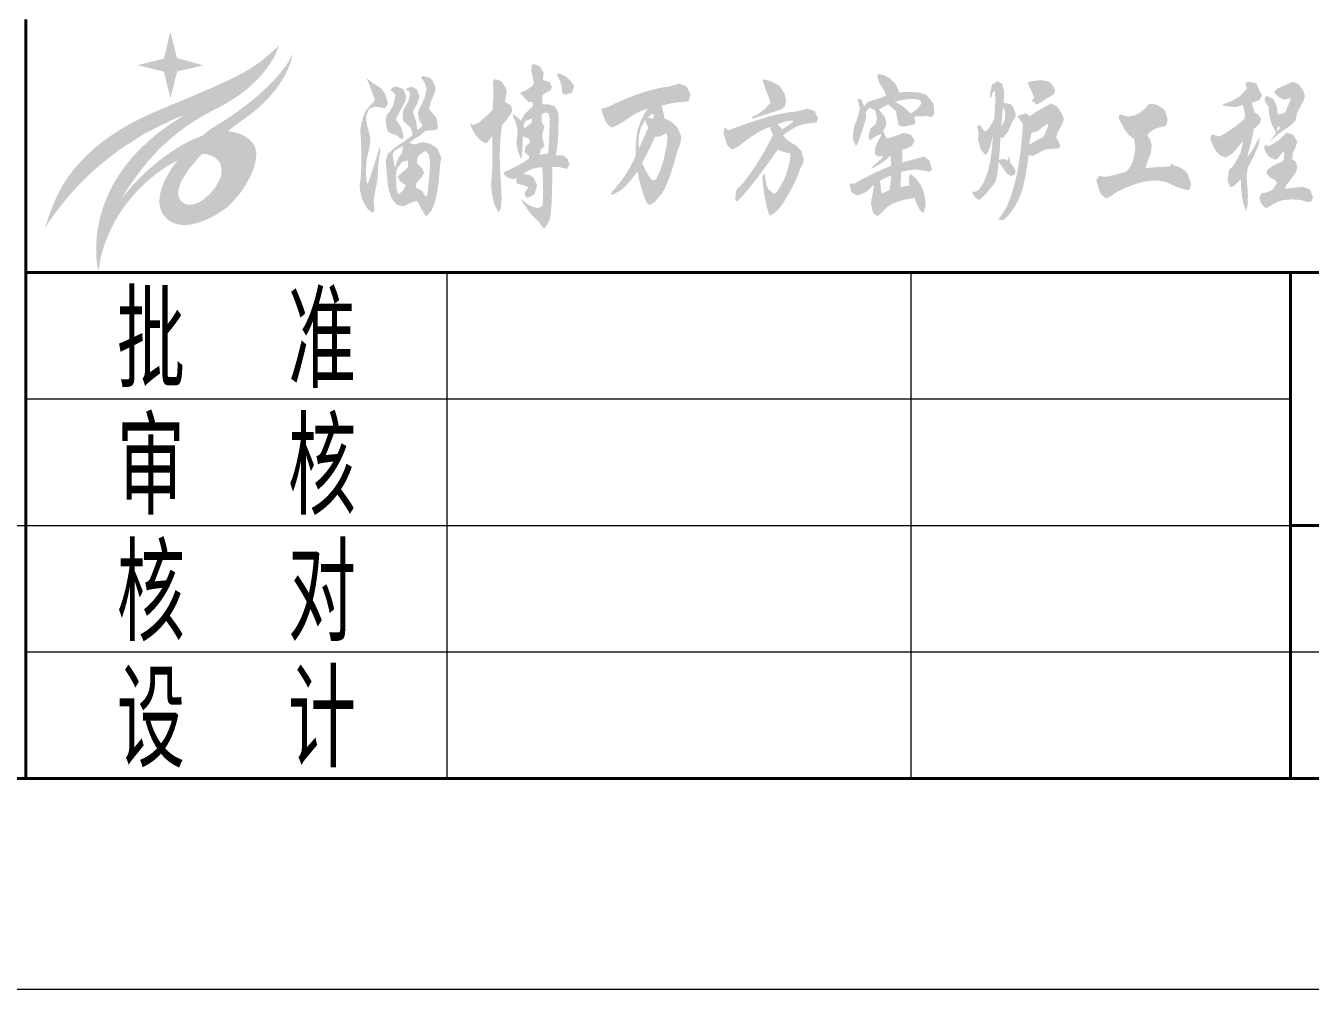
# Model space of a CAD drawing. Header units: millimetres. Extents: x 188205 to 604756, y -401673 to 15123.
# Drawn here: x 385024 to 388985, y -379286 to -376315 of the extents above; entities that cross this region are included whole.
import ezdxf
from ezdxf.enums import TextEntityAlignment as Align

# ---------------------------------------------------------------- set-up
doc = ezdxf.new("R2010")
doc.units = ezdxf.units.MM
doc.header["$LTSCALE"] = 500
for name, color, linetype, lineweight in [('SHI', 7, 'Continuous', 40), ('WEN', 3, 'Continuous', 20), ('XI', 2, 'Continuous', 20)]:
    doc.layers.add(name, color=color, linetype=linetype, lineweight=lineweight)
doc.styles.add('GB', font='gbenor.shx', dxfattribs={"bigfont": 'gbcbig.shx'})

# ---------------------------------------------------------------- blocks, each defined once
blk = doc.blocks.new('WFTB')
blk.add_hatch(color=256).paths.add_polyline_path([(2.25, 11.142), (1.892, 12.517), (1.555, 11.113), (0.166, 10.77), (1.555, 10.426), (1.899, 9.029), (2.257, 10.44), (3.64, 10.762)])
h = blk.add_hatch(color=256)
edge = h.paths.add_edge_path()
edge.add_line((4.986, 8.841), (5.274, 9.031))
edge.add_line((5.274, 9.031), (5.487, 9.161))
edge.add_line((5.487, 9.161), (5.663, 9.294))
edge.add_line((5.663, 9.294), (5.924, 9.496))
edge.add_line((5.924, 9.496), (6.093, 9.641))
edge.add_line((6.093, 9.641), (6.345, 9.885))
edge.add_line((6.345, 9.885), (6.547, 10.078))
edge.add_line((6.547, 10.078), (6.797, 10.367))
edge.add_line((6.797, 10.367), (6.991, 10.612))
edge.add_line((6.991, 10.612), (7.27, 11.035))
edge.add_line((7.27, 11.035), (7.34, 11.151))
edge.add_line((7.34, 11.151), (7.458, 11.387))
edge.add_line((7.458, 11.387), (7.529, 11.561))
edge.add_line((7.529, 11.561), (7.596, 11.729))
edge.add_line((7.596, 11.729), (7.642, 11.813))
edge.add_spline(control_points=[(7.642, 11.813), (7.245, 11.452), (6.582, 10.849), (5.483, 10.222), (4.065, 9.551), (2.044, 8.72), (-1.111, 7.404), (-3.768, 5.063), (-4.5, 2.837), (-4.722, 2.162)], knot_values=[0, 0, 0, 0, 1.604101, 2.678456, 3.780824, 6.311492, 9.22125, 14.086272, 16.204699, 16.204699, 16.204699, 16.204699], degree=3, periodic=0)
edge.add_spline(control_points=[(-4.722, 2.162), (-4.62, 2.324), (-4.39, 2.691), (-3.975, 3.227), (-3.568, 3.754), (-3.137, 4.234), (-2.628, 4.761), (-2.049, 5.318), (-1.31, 5.913), (-0.68, 6.401), (0.024, 6.816), (0.524, 7.183), (1.034, 7.399), (1.39, 7.608), (1.756, 7.763), (2.156, 7.961), (2.453, 8.063), (2.607, 8.116)], knot_values=[0, 0, 0, 0, 0.576689, 1.297224, 2.032502, 2.572085, 3.231268, 4.231433, 4.979622, 6.077618, 6.617233, 7.429954, 7.928997, 8.270938, 8.665934, 9.119152, 9.607991, 9.607991, 9.607991, 9.607991], degree=3, periodic=0)
edge.add_spline(control_points=[(2.607, 8.116), (2.571, 8.092), (2.439, 8.001), (2.165, 7.849), (1.818, 7.606), (1.455, 7.343), (1.15, 7.121), (0.906, 6.906), (0.648, 6.674), (0.347, 6.401), (0.048, 6.09), (-0.233, 5.782), (-0.477, 5.452), (-0.748, 5.091), (-0.964, 4.748), (-1.188, 4.365), (-1.347, 4.044), (-1.485, 3.702), (-1.617, 3.376), (-1.742, 2.987), (-1.845, 2.583), (-1.919, 2.229), (-1.966, 1.906), (-2.001, 1.576), (-2.018, 1.202), (-2.01, 0.824), (-1.994, 0.483), (-1.963, 0.186), (-1.919, 0.002), (-1.897, -0.091)], knot_values=[0, 0, 0, 0, 0.128958, 0.481621, 0.93778, 1.400486, 1.826356, 2.067748, 2.376321, 2.867729, 3.284465, 3.670247, 4.120371, 4.512962, 5.024892, 5.335181, 5.843147, 6.098574, 6.439204, 6.899326, 7.322092, 7.691363, 7.983163, 8.300005, 8.686315, 9.106504, 9.431813, 9.712843, 9.999173, 9.999173, 9.999173, 9.999173], degree=3, periodic=0)
edge.add_spline(control_points=[(-1.897, -0.091), (-1.88, 0.014), (-1.844, 0.237), (-1.783, 0.569), (-1.69, 0.934), (-1.583, 1.306), (-1.427, 1.709), (-1.253, 2.098), (-1.077, 2.462), (-0.882, 2.79), (-0.685, 3.106), (-0.454, 3.413), (-0.232, 3.711), (0.028, 4.01), (0.325, 4.32), (0.62, 4.608), (0.915, 4.852), (1.163, 5.056), (1.437, 5.247), (1.685, 5.422), (1.939, 5.568), (2.128, 5.671), (2.235, 5.731), (2.27, 5.75)], knot_values=[0.00022, 0.00022, 0.00022, 0.00022, 0.317577, 0.677635, 1.014873, 1.447079, 1.835842, 2.31047, 2.725703, 3.048681, 3.454171, 3.842246, 4.200846, 4.569288, 5.029229, 5.489121, 5.805622, 6.175091, 6.453893, 6.806286, 7.084977, 7.333686, 7.452258, 7.452258, 7.452258, 7.452258], degree=3, periodic=0)
edge.add_line((2.27, 5.75), (2.141, 5.587))
edge.add_line((2.141, 5.587), (1.983, 5.361))
edge.add_line((1.983, 5.361), (1.809, 5.078))
edge.add_line((1.809, 5.078), (1.641, 4.777))
edge.add_line((1.641, 4.777), (1.528, 4.528))
edge.add_line((1.528, 4.528), (1.44, 4.289))
edge.add_line((1.44, 4.289), (1.39, 4.122))
edge.add_line((1.39, 4.122), (1.36, 4))
edge.add_line((1.36, 4), (1.333, 3.809))
edge.add_line((1.333, 3.809), (1.323, 3.676))
edge.add_line((1.323, 3.676), (1.318, 3.584))
edge.add_line((1.318, 3.584), (1.324, 3.45))
edge.add_line((1.324, 3.45), (1.357, 3.26))
edge.add_line((1.357, 3.26), (1.386, 3.172))
edge.add_line((1.386, 3.172), (1.425, 3.074))
edge.add_line((1.425, 3.074), (1.466, 2.981))
edge.add_line((1.466, 2.981), (1.545, 2.87))
edge.add_line((1.545, 2.87), (1.648, 2.743))
edge.add_line((1.648, 2.743), (1.745, 2.64))
edge.add_line((1.745, 2.64), (1.863, 2.554))
edge.add_line((1.863, 2.554), (2.005, 2.475))
edge.add_line((2.005, 2.475), (2.172, 2.406))
edge.add_line((2.172, 2.406), (2.346, 2.365))
edge.add_line((2.346, 2.365), (2.504, 2.346))
edge.add_line((2.504, 2.346), (2.617, 2.342))
edge.add_line((2.617, 2.342), (2.858, 2.355))
edge.add_line((2.858, 2.355), (3.072, 2.392))
edge.add_line((3.072, 2.392), (3.224, 2.432))
edge.add_line((3.224, 2.432), (3.428, 2.488))
edge.add_line((3.428, 2.488), (3.61, 2.552))
edge.add_line((3.61, 2.552), (3.787, 2.628))
edge.add_line((3.787, 2.628), (3.981, 2.715))
edge.add_line((3.981, 2.715), (4.191, 2.823))
edge.add_line((4.191, 2.823), (4.425, 2.96))
edge.add_line((4.425, 2.96), (4.653, 3.111))
edge.add_line((4.653, 3.111), (4.804, 3.216))
edge.add_line((4.804, 3.216), (4.912, 3.297))
edge.add_line((4.912, 3.297), (5.026, 3.405))
edge.add_line((5.026, 3.405), (5.203, 3.584))
edge.add_line((5.203, 3.584), (5.323, 3.724))
edge.add_line((5.323, 3.724), (5.536, 3.977))
edge.add_line((5.536, 3.977), (5.674, 4.162))
edge.add_line((5.674, 4.162), (5.849, 4.429))
edge.add_line((5.849, 4.429), (5.994, 4.688))
edge.add_line((5.994, 4.688), (6.137, 4.963))
edge.add_line((6.137, 4.963), (6.219, 5.152))
edge.add_line((6.219, 5.152), (6.318, 5.426))
edge.add_line((6.318, 5.426), (6.375, 5.63))
edge.add_line((6.375, 5.63), (6.408, 5.876))
edge.add_line((6.408, 5.876), (6.425, 6.031))
edge.add_line((6.425, 6.031), (6.417, 6.212))
edge.add_line((6.417, 6.212), (6.377, 6.402))
edge.add_line((6.377, 6.402), (6.311, 6.551))
edge.add_line((6.311, 6.551), (6.208, 6.711))
edge.add_line((6.208, 6.711), (6.103, 6.799))
edge.add_line((6.103, 6.799), (6.023, 6.879))
edge.add_line((6.023, 6.879), (5.882, 6.989))
edge.add_line((5.882, 6.989), (5.727, 7.073))
edge.add_line((5.727, 7.073), (5.596, 7.134))
edge.add_line((5.596, 7.134), (5.439, 7.19))
edge.add_line((5.439, 7.19), (5.268, 7.232))
edge.add_line((5.268, 7.232), (5.096, 7.266))
edge.add_line((5.096, 7.266), (4.96, 7.281))
edge.add_line((4.96, 7.281), (4.928, 7.289))
edge.add_line((4.928, 7.289), (5.3, 7.578))
edge.add_line((5.3, 7.578), (5.607, 7.809))
edge.add_line((5.607, 7.809), (6.036, 8.116))
edge.add_line((6.036, 8.116), (6.307, 8.328))
edge.add_line((6.307, 8.328), (6.509, 8.496))
edge.add_line((6.509, 8.496), (6.882, 8.842))
edge.add_line((6.882, 8.842), (7.077, 9.042))
edge.add_line((7.077, 9.042), (7.302, 9.311))
edge.add_line((7.302, 9.311), (7.483, 9.528))
edge.add_line((7.483, 9.528), (7.607, 9.7))
edge.add_line((7.607, 9.7), (7.794, 9.994))
edge.add_line((7.794, 9.994), (7.883, 10.142))
edge.add_line((7.883, 10.142), (7.969, 10.297))
edge.add_line((7.969, 10.297), (8.089, 10.554))
edge.add_line((8.089, 10.554), (8.168, 10.741))
edge.add_line((8.168, 10.741), (8.244, 10.955))
edge.add_line((8.244, 10.955), (8.307, 11.187))
edge.add_line((8.307, 11.187), (8.328, 11.344))
edge.add_line((8.328, 11.344), (8.253, 11.184))
edge.add_line((8.253, 11.184), (8.143, 10.985))
edge.add_line((8.143, 10.985), (8.024, 10.8))
edge.add_line((8.024, 10.8), (7.885, 10.613))
edge.add_line((7.885, 10.613), (7.769, 10.461))
edge.add_line((7.769, 10.461), (7.638, 10.297))
edge.add_line((7.638, 10.297), (7.531, 10.165))
edge.add_line((7.531, 10.165), (7.409, 10.041))
edge.add_line((7.409, 10.041), (7.273, 9.885))
edge.add_line((7.273, 9.885), (7.126, 9.744))
edge.add_line((7.126, 9.744), (6.963, 9.582))
edge.add_line((6.963, 9.582), (6.837, 9.468))
edge.add_line((6.837, 9.468), (6.724, 9.363))
edge.add_line((6.724, 9.363), (6.608, 9.258))
edge.add_line((6.608, 9.258), (6.438, 9.105))
edge.add_line((6.438, 9.105), (6.245, 8.941))
edge.add_line((6.245, 8.941), (5.975, 8.732))
edge.add_line((5.975, 8.732), (5.693, 8.516))
edge.add_line((5.693, 8.516), (5.405, 8.297))
edge.add_line((5.405, 8.297), (5.095, 8.087))
edge.add_line((5.095, 8.087), (4.833, 7.906))
edge.add_line((4.833, 7.906), (4.513, 7.708))
edge.add_line((4.513, 7.708), (4.263, 7.551))
edge.add_line((4.263, 7.551), (4.046, 7.418))
edge.add_line((4.046, 7.418), (3.87, 7.29))
edge.add_line((3.87, 7.29), (3.743, 7.166))
edge.add_line((3.743, 7.166), (3.613, 7.079))
edge.add_line((3.613, 7.079), (3.421, 6.984))
edge.add_line((3.421, 6.984), (3.068, 6.852))
edge.add_line((3.068, 6.852), (2.835, 6.734))
edge.add_line((2.835, 6.734), (2.531, 6.568))
edge.add_line((2.531, 6.568), (2.231, 6.381))
edge.add_line((2.231, 6.381), (1.941, 6.202))
edge.add_line((1.941, 6.202), (1.706, 6.034))
edge.add_line((1.706, 6.034), (1.445, 5.843))
edge.add_line((1.445, 5.843), (1.274, 5.708))
edge.add_line((1.274, 5.708), (1.074, 5.546))
edge.add_line((1.074, 5.546), (0.871, 5.374))
edge.add_line((0.871, 5.374), (0.602, 5.145))
edge.add_line((0.602, 5.145), (0.429, 4.965))
edge.add_line((0.429, 4.965), (0.236, 4.772))
edge.add_line((0.236, 4.772), (0.033, 4.576))
edge.add_line((0.033, 4.576), (-0.16, 4.356))
edge.add_line((-0.16, 4.356), (-0.374, 4.104))
edge.add_line((-0.374, 4.104), (-0.538, 3.91))
edge.add_line((-0.538, 3.91), (-0.66, 3.74))
edge.add_line((-0.66, 3.74), (-0.471, 4.085))
edge.add_line((-0.471, 4.085), (-0.179, 4.515))
edge.add_line((-0.179, 4.515), (0.154, 4.987))
edge.add_line((0.154, 4.987), (0.45, 5.369))
edge.add_line((0.45, 5.369), (0.822, 5.819))
edge.add_line((0.822, 5.819), (0.99, 5.996))
edge.add_line((0.99, 5.996), (1.344, 6.385))
edge.add_line((1.344, 6.385), (1.594, 6.612))
edge.add_line((1.594, 6.612), (1.966, 6.942))
edge.add_line((1.966, 6.942), (2.189, 7.125))
edge.add_line((2.189, 7.125), (2.618, 7.462))
edge.add_line((2.618, 7.462), (2.881, 7.636))
edge.add_line((2.881, 7.636), (3.203, 7.855))
edge.add_line((3.203, 7.855), (3.396, 7.971))
edge.add_line((3.396, 7.971), (3.689, 8.141))
edge.add_line((3.689, 8.141), (3.964, 8.295))
edge.add_line((3.964, 8.295), (4.183, 8.402))
edge.add_line((4.183, 8.402), (4.597, 8.621))
edge.add_line((4.597, 8.621), (4.805, 8.73))
edge.add_line((4.805, 8.73), (4.986, 8.841))
edge = h.paths.add_edge_path(flags=16)
edge.add_spline(control_points=[(3.587, 6.094), (3.544, 6.052), (3.438, 5.945), (3.274, 5.785), (3.108, 5.551), (2.902, 5.328), (2.727, 5.074), (2.595, 4.836), (2.453, 4.654), (2.408, 4.445), (2.345, 4.278), (2.316, 4.111), (2.309, 3.978), (2.326, 3.866), (2.348, 3.786), (2.39, 3.707), (2.437, 3.623), (2.529, 3.566), (2.583, 3.497), (2.651, 3.449), (2.73, 3.45), (2.808, 3.402), (2.91, 3.421), (3.029, 3.404), (3.173, 3.461), (3.347, 3.497), (3.5, 3.607), (3.67, 3.705), (3.807, 3.836), (3.957, 3.952), (4.062, 4.083), (4.181, 4.21), (4.299, 4.363), (4.384, 4.547), (4.487, 4.719), (4.571, 4.895), (4.587, 5.092), (4.605, 5.283), (4.552, 5.448), (4.536, 5.602), (4.437, 5.701), (4.363, 5.808), (4.25, 5.892), (4.125, 5.977), (3.987, 6.019), (3.86, 6.063), (3.75, 6.084), (3.656, 6.101), (3.605, 6.096), (3.587, 6.094)], knot_values=[0, 0, 0, 0, 0.179278, 0.454672, 0.683785, 1.037385, 1.362657, 1.606457, 1.856482, 2.041206, 2.240242, 2.392082, 2.546066, 2.637618, 2.732147, 2.792884, 2.907148, 3.013232, 3.109274, 3.168308, 3.256225, 3.333596, 3.433212, 3.55094, 3.691524, 3.886275, 4.081177, 4.248212, 4.473136, 4.646488, 4.816432, 4.973593, 5.170986, 5.391753, 5.578195, 5.774956, 5.96702, 6.166258, 6.342055, 6.486991, 6.612864, 6.747929, 6.876627, 7.031167, 7.20022, 7.304754, 7.434414, 7.534807, 7.58925, 7.58925, 7.58925, 7.58925], degree=3, periodic=0)
blk = doc.blocks.new('A$C2E9364A1')
h = blk.add_hatch(color=256)
h.paths.add_polyline_path([(356.7, 251.6), (360.7, 260.2), (357.7, 269.9), (357.4, 270.9), (345, 278.3), (346, 284.6), (348.3, 301.6), (347.8, 305.7), (343.5, 313.3), (336.9, 321.9), (329.5, 325.2), (322.2, 326), (319.1, 320.4), (319.9, 314), (320.4, 298), (319.9, 283.6), (318.4, 261), (316.8, 259.5), (304.4, 247.5), (294, 238.2), (290.7, 235.6), (279, 229.5), (338.2, 228.3), (349.1, 241.5)])
h.paths.add_polyline_path([(338.2, 228.3), (279, 229.5), (275, 231.1), (271.9, 232.3), (270.9, 231.1), (278.3, 215.1), (283.4, 207.2), (293.5, 196.5), (304.7, 190.7), (306.7, 191.5), (317.9, 206.2), (335.9, 207.2)])
h.paths.add_polyline_path([(335.9, 207.2), (317.9, 206.2), (317.9, 189.9), (318.1, 170.2), (318.1, 151.6), (317.9, 135.4), (316.8, 120.2), (315.6, 104.2), (315.6, 101.1), (317.4, 81.9), (321.9, 63.6), (324.5, 56.7), (331.1, 44.5), (335.9, 52.4), (336.1, 52.9), (337.7, 72.5), (337.7, 73.2), (337.1, 89.5), (335.9, 112.8), (334.9, 128), (334.1, 147.6), (333.9, 167.4), (333.9, 169.4), (334.4, 187.4)])
h.paths.add_polyline_path([(439.7, 320.4), (438.6, 320.9), (425.2, 324.4), (426.5, 337.1), (426.5, 340.2), (418.9, 353.9), (406.9, 358.4), (401.6, 356.7), (400.8, 344.5), (403.4, 330.5), (405.7, 322.1), (405.2, 314), (389.9, 302.9), (380.5, 299.1), (378.8, 299.1), (377.2, 298.3), (379.5, 294.2), (393.5, 279), (403.6, 277.7), (403.1, 267.3), (397.5, 263.3), (431.3, 256.4), (437.4, 253.1), (439.7, 244.2), (439.4, 229.8), (438.9, 211), (437.9, 190.7), (436.6, 168.9), (432.3, 168.6), (418.1, 166.1), (452.6, 165.1), (455.6, 184.1), (456.7, 194), (457.9, 216.6), (458.2, 228), (458.7, 244.2), (457.7, 256.2), (450.3, 268.9), (439.7, 272.7), (423.7, 273.4), (424.4, 292.5), (428.5, 296.3), (441.7, 302.9), (444.2, 310)])
h.paths.add_polyline_path([(489.4, 316.1), (477.7, 329), (470.6, 333.8), (459.7, 338.6), (454.6, 336.9), (456.4, 332.3), (461.2, 324.4), (465.5, 308.4), (465.3, 303.1), (466.1, 298.3), (468.3, 295), (473.2, 293.7), (486.1, 297.3), (490.9, 309.5)])
h.paths.add_polyline_path([(384.3, 230), (387.6, 237.7), (378.3, 238.2), (372.9, 244.5), (361.3, 253.1), (362.8, 245), (368.1, 234.9), (371.7, 218.4), (385.9, 221.9)])
h.paths.add_polyline_path([(425.2, 214.8), (428.5, 226.2), (422.9, 235.1), (422.9, 252.4), (431.3, 256.4), (397.5, 263.3), (386.1, 251.6), (402.1, 243), (401.3, 233.8), (398.3, 231.6), (385.9, 221.9), (371.7, 218.4), (370.4, 200.9), (369.1, 189.7), (369.1, 189.2), (373.2, 170.7), (378.8, 158.2), (380, 160.8), (381.8, 176.2), (382.8, 205.7)])
h.paths.add_polyline_path([(386.1, 251.6), (378.3, 238.2), (387.6, 237.7), (402.1, 243)], flags=17)
h.paths.add_polyline_path([(423.7, 205.4), (425.2, 214.8), (382.8, 205.7), (395.8, 200.6), (397.8, 193), (388.4, 183.3), (386.6, 176), (386.9, 171.9), (395.8, 163.3), (395.3, 157.7), (380, 148.3), (365.6, 140.2), (423.7, 140), (424.7, 122.4), (425.5, 102.7), (425.7, 85.1), (425.7, 73.7), (424.2, 58), (414.8, 53.4), (442.2, 44.5), (443.5, 61.6), (444.5, 83.1), (445, 109.5), (445, 140.7), (445.2, 140.7), (481.3, 145), (477.7, 157), (469.6, 164.3), (467.6, 164.8), (452.6, 165.1), (418.1, 166.1), (420.9, 178), (428.8, 184.4), (426.2, 193)])
h.paths.add_polyline_path([(402.1, 136.4), (410.7, 138.7), (423.7, 140), (365.6, 140.2), (353.9, 134.4), (345, 130.8), (341.7, 126.3), (349.1, 118.9), (369.9, 116.9), (368.4, 109.5), (371.4, 104.9), (384.3, 101.9), (394.2, 97.6), (387.9, 88.4), (386.6, 84.1), (388.2, 78), (391.7, 75.5), (394, 75.5), (406.4, 82.1), (407.4, 83.4), (412.8, 100.1), (412.5, 103.9), (404.6, 119.2), (397.8, 123.7), (383.8, 125.5), (388.4, 129.3)])
h.paths.add_polyline_path([(369.9, 116.9), (349.1, 118.9), (362, 114.6)], flags=17)
h.paths.add_polyline_path([(440.4, 32.6), (442.2, 44.5), (414.8, 53.4), (412, 53.7), (398.6, 58.3), (391.5, 62.8), (378.5, 73), (380.3, 69.7), (389.9, 54.2), (399.8, 41), (410.2, 30.6), (415, 26.3), (424.7, 12.8), (427.5, 10.3), (428.8, 10.5), (438.1, 25.5)])
h.paths.add_polyline_path([(481.3, 145), (445.2, 140.7), (460.5, 140.2), (472.4, 137.2), (475.9, 136.4)])
h = blk.add_hatch(color=256)
h.paths.add_polyline_path([(118.2, 235.1), (114.1, 240.2), (115.4, 245.3), (117.7, 249.3), (128.1, 268.9), (133.4, 279.3), (135.9, 288.7), (130.6, 303.6), (128.6, 305.9), (115.6, 311), (106.2, 308.4), (101.7, 303.1), (107.3, 299.8), (113.1, 292.7), (113.1, 292), (108.5, 272.9), (107.8, 270.1), (99.6, 256.2), (94.1, 249.8), (92.5, 240.4), (92.8, 231.1), (96.6, 215.8), (105.5, 210.5), (113.6, 208.7), (121.2, 202.9), (126.8, 198.6), (130.3, 204.2), (126.3, 221.9)])
h.paths.add_polyline_path([(151.7, 251.6), (150.1, 256.4), (150.4, 258.2), (158.8, 274.4), (163.8, 290.2), (158.8, 304.6), (148.1, 310.2), (138.7, 307.9), (134.7, 304.4), (137.7, 302.9), (142.3, 300.6), (144, 295.3), (140.5, 280.8), (134.4, 269.1), (130.1, 262.8), (128.3, 250.6), (129.8, 237.1), (135.9, 232.3), (145.1, 223.2), (149.6, 208.7), (146.3, 205.9), (133.9, 196.3), (122, 188.7), (116.9, 185.4), (155.2, 188.2), (149.4, 189.4), (142.3, 191.5), (148.1, 196.5), (159.8, 204.2), (162.8, 205.9), (175.3, 215.8), (179.1, 217.6), (192.5, 218.1), (159.3, 218.4), (156.5, 237.9)])
h.paths.add_polyline_path([(189.5, 256.9), (184.1, 264.3), (187.2, 276.2), (196.3, 299.1), (198.1, 306.9), (198.1, 308.4), (191.2, 324.4), (186.7, 328.7), (173.5, 333.1), (168.7, 332.3), (166.9, 330), (168.9, 327.7), (175, 319.1), (178.8, 306.2), (175.8, 290.2), (175.5, 288.9), (168.4, 272.7), (167.1, 270.6), (160.3, 255.4), (162.8, 241.5), (167.9, 231.8), (170.4, 228.8), (167.6, 224.7), (159.3, 218.4), (192.5, 218.1), (200.9, 219.9), (202.9, 223.7), (200.4, 242.7), (199.6, 244.8)])
h.paths.add_polyline_path([(90.5, 296.5), (82.4, 307.4), (68.9, 315.8), (63.6, 319.6), (53.5, 327.5), (52.7, 326.2), (54, 322.9), (54.7, 321.9), (61.6, 304.6), (66.7, 290.2), (69.2, 283.3), (66.1, 276.7), (60.6, 271.7), (69.2, 268.4), (81.9, 266.6), (90, 264.3), (96.8, 273.9), (96.6, 278)])
h.paths.add_polyline_path([(59.8, 201.6), (55.2, 221.2), (53, 228.8), (50.4, 246.8), (50.4, 247.5), (56.8, 263.3), (69.2, 268.4), (60.6, 271.7), (50.9, 261.2), (45.3, 248.6), (41.3, 234.6), (38.2, 218.9), (39.8, 200.1), (39.8, 197.8), (40.5, 181.6), (40.8, 156.2), (40.8, 153.9), (40.3, 128.3), (39, 115.9), (37, 99.1), (52.7, 104.9), (51.2, 113.6), (50.4, 131.8), (50.4, 136.2), (52.4, 156.5), (53, 160.8), (57.3, 178.5), (60.1, 196.5)])
h.paths.add_polyline_path([(73.8, 108.2), (75, 116.6), (76, 135.9), (76, 140.7), (78.6, 159.5), (80.9, 176), (79.8, 181.8), (77.8, 178.5), (76.6, 173.7), (71.7, 156.7), (65.1, 136.4), (59.8, 119.7), (55.2, 107.5), (52.7, 104.9), (37, 99.1), (37.2, 94.3), (41.5, 75), (44.6, 67.4), (53.2, 52.7), (63.1, 43.8), (67.2, 46.1), (68.4, 51.1), (67.7, 58.8), (66.7, 70.2), (69.2, 85.7), (70, 88.7)])
h.paths.add_polyline_path([(209, 153.2), (210, 159.5), (210, 160.5), (203.4, 177), (177.3, 174.5), (183.6, 166.9), (186.2, 148.6), (185.7, 134.1), (183.6, 110.5), (181.9, 94), (180.1, 80.3), (177.5, 77.3), (104, 76.5), (105.2, 73.5), (157.5, 68.7), (160.3, 66.6), (161.8, 63.3), (169.9, 47.8), (175.8, 38.2), (178.6, 36.7), (188.5, 47.1), (194.3, 59.5), (199.9, 80.3), (201.1, 87.2), (204.2, 106.5), (206, 125.5), (206.7, 137.4)])
h.paths.add_polyline_path([(147.1, 65.4), (157.5, 68.7), (105.2, 73.5), (115.1, 61.3), (127.8, 57.2), (135.4, 59.8)], flags=17)
h.paths.add_polyline_path([(115.4, 93.5), (114.9, 99.6), (114.1, 120.2), (114.6, 130.8), (111.8, 138.7), (108.3, 157.7), (106.7, 167.6), (112.1, 176), (114.6, 177), (128.8, 184.9), (116.9, 185.4), (106.7, 177.3), (102.4, 173.2), (96.8, 169.1), (92.3, 152.6), (93.8, 138.7), (95.3, 120.9), (95.6, 112.8), (98.4, 93.5), (104, 76.5), (177.5, 77.3), (119.2, 82.6)])
h.paths.add_polyline_path([(177.3, 174.5), (203.4, 177), (199.6, 181.3), (186.7, 189.4), (184.6, 190.2), (171.5, 193), (164.9, 192), (155.2, 188.2), (116.9, 185.4), (128.8, 184.9), (127.3, 171.4), (126.8, 170.9), (119.2, 159.2), (139, 154.7), (140.2, 146.8), (138.7, 138.9), (127, 128.5), (117.4, 120.7), (122.2, 111), (122.5, 110.5), (134.7, 102.4), (134.9, 101.6), (128.6, 90), (119.2, 82.6), (177.5, 77.3), (172.7, 84.1), (169.4, 90.2), (155.5, 97.1), (157.7, 106.7), (158.3, 107.5), (169.2, 120.2), (173.5, 128), (169.2, 137.9), (161.3, 146.3), (158, 150.1), (158.8, 154.2), (160.3, 161), (164.3, 166.9), (175.5, 173.7)])
h.paths.add_polyline_path([(139, 154.7), (119.2, 159.2), (111.8, 138.7), (114.6, 130.8), (118.4, 140.5), (127, 150.6)], flags=17)
h = blk.add_hatch(color=256)
h.paths.add_polyline_path([(1179.6, 298), (1178.6, 302.4), (1171.2, 317.6), (1159.8, 328.2), (1147.9, 334.6), (1136.7, 337.6), (1132.9, 333.8), (1137, 320.6), (1139.5, 315.3), (1149.4, 300.1), (1151.4, 290.9), (1150.2, 290.4), (1134.4, 284.8), (1123.8, 281.8), (1112.3, 277.5), (1156, 272.9), (1156.2, 272.9), (1167.9, 263.3), (1172.7, 258.7), (1175.5, 244.2), (1178.3, 229.5), (1185.4, 226), (1186.7, 226), (1200.7, 228.3), (1212.6, 231.1), (1213.8, 234.6), (1211.8, 247.3), (1230.3, 247.8), (1235.9, 249.1), (1204, 254.1), (1202.9, 254.7), (1191.5, 265.8), (1186.7, 269.6), (1170.2, 279), (1171, 279), (1185.7, 282.3), (1199.1, 284.3), (1212.1, 284.8), (1244.8, 284.8), (1236.4, 293.5)])
h.paths.add_polyline_path([(1109, 242.7), (1110.1, 250.1), (1108.5, 255.7), (1116.9, 266.6), (1105.8, 268.1), (1099.7, 282.6), (1094.1, 286.4), (1092, 283.1), (1094.1, 273.4), (1096.4, 264.8), (1092.3, 246.5), (1091.8, 245), (1085.2, 228.5), (1084.4, 227.2), (1081.9, 207.7), (1082.4, 196.8), (1088, 185.9), (1090, 187.2), (1091.8, 189.4), (1097.9, 206.9), (1105.8, 230.8)])
h.paths.add_polyline_path([(1152.9, 233.1), (1149.1, 246.8), (1141, 256.9), (1136.7, 261.8), (1141.3, 264.8), (1156, 272.9), (1112.3, 277.5), (1105.8, 268.1), (1116.9, 266.6), (1120.7, 264.3), (1128.6, 260.7), (1131.6, 248.6), (1132.9, 242), (1129.1, 230.3), (1118.9, 221.9), (1118.7, 221.7), (1114.9, 204.7), (1116.4, 196.5), (1120, 198.3), (1126.6, 203.4), (1140.8, 210.5), (1145.8, 215.1), (1147.1, 220.4), (1150.7, 224.7)])
h.paths.add_polyline_path([(1252.4, 274.4), (1244.8, 284.8), (1212.1, 284.8), (1223.2, 282.6), (1227, 275.5), (1218.9, 264), (1216.1, 261.5), (1204, 254.1), (1235.9, 249.1), (1241.3, 247.5), (1246.8, 246), (1251.7, 248.6), (1254.2, 255.7)])
h.paths.add_polyline_path([(1223.2, 298), (1215.6, 298.8), (1201.4, 299.3), (1193, 299.3), (1179.6, 298), (1236.4, 293.5)], flags=17)
h.paths.add_polyline_path([(1205.7, 207.7), (1203.7, 209), (1190.5, 212.8), (1185.2, 211.8), (1180.9, 209.7), (1167.9, 204.9), (1153.7, 200.9), (1212.8, 195.8)], flags=17)
h.paths.add_polyline_path([(1206.5, 185.1), (1212.8, 195.8), (1153.7, 200.9), (1145.8, 215.1), (1140.8, 210.5), (1141.3, 206.9), (1133.9, 193), (1129.3, 181.8), (1127.8, 168.1), (1161.3, 164.6), (1161.6, 162.5), (1162.6, 143), (1185.9, 150.1), (1186.7, 163.3), (1185.9, 176.8), (1195.1, 179.5)])
h.paths.add_polyline_path([(1161.3, 164.6), (1146.6, 164.3), (1141, 157), (1126.8, 144.5), (1121.2, 138.7), (1123.5, 138.2), (1124.3, 138.4), (1138.2, 146), (1149.9, 154.2)])
h.paths.add_polyline_path([(1127.8, 168.1), (1135.2, 162.8), (1146.6, 164.3), (1161.3, 164.6)])
h.paths.add_polyline_path([(1201.2, 133.9), (1213.3, 134.9), (1248.9, 135.6), (1248.9, 136.7), (1244, 154.2), (1233.1, 162.5), (1185.9, 150.1), (1162.6, 143), (1150.2, 137.9), (1135.4, 131.3), (1121.7, 125), (1162.6, 123), (1162.1, 109.8), (1158.8, 91.2), (1183.1, 97.8), (1183.1, 109), (1183.9, 130.1), (1186.4, 130.6)])
h.paths.add_polyline_path([(1150.7, 117.4), (1162.6, 123), (1121.7, 125), (1109.3, 118.6), (1097.6, 112.6), (1087.2, 106.5), (1082.4, 104.7), (1125.8, 103.2), (1125.3, 94), (1121.5, 74.5), (1120.2, 63.8), (1120.2, 61.6), (1124.3, 43.8), (1133.2, 36.2), (1143.6, 44.5), (1146.6, 48.6), (1155.2, 56.5), (1166.1, 63.1), (1179.3, 68.1), (1194.8, 72.2), (1212.8, 74.7), (1143.1, 84.4), (1141.5, 91.2), (1139.2, 111.3)])
h.paths.add_polyline_path([(1125.8, 103.2), (1082.4, 104.7), (1079.9, 105.4), (1077.8, 106.2), (1074.3, 101.6), (1079.1, 86.7), (1090, 80.3), (1092.6, 80.6), (1106.5, 85.9), (1114.4, 91.2)])
h.paths.add_polyline_path([(1225.3, 102.9), (1215.6, 116.1), (1214.9, 116.9), (1203.4, 126), (1200.1, 119.2), (1201.4, 101.1), (1196.8, 100.9), (1183.1, 97.8), (1158.8, 91.2), (1151.7, 88.2), (1143.1, 84.4), (1212.8, 74.7), (1216.6, 62.8), (1223.5, 49.4), (1230.8, 43.3), (1231.6, 43.5), (1235.7, 59.8), (1234.9, 72.5), (1230.6, 91.2)])
h.paths.add_polyline_path([(1248.9, 135.6), (1213.3, 134.9), (1219.7, 134.6), (1232.6, 132.6), (1244.8, 130.3)], flags=17)
h = blk.add_hatch(color=256)
h.paths.add_polyline_path([(733.8, 279.5), (737.8, 294.5), (730.2, 309.2), (726.7, 312.5), (713.7, 317.1), (703.3, 314), (689.9, 310.2), (688.8, 310.2), (678.7, 309), (666, 306.4), (651.3, 302.6), (634, 297.3), (633.5, 297), (618.8, 292), (604.6, 286.6), (591.4, 281), (579.2, 275.5), (567.6, 269.6), (555.4, 265.1), (549, 264.3), (647.5, 264.3), (640.9, 254.4), (656.6, 253.6), (661.7, 249.8), (657.4, 242), (641.9, 240.2), (648.2, 223.7), (685.5, 212.8), (689.4, 205.7), (687.3, 187.2), (685.3, 176.5), (681.2, 157.7), (678.4, 147.6), (672.3, 130.3), (665.2, 115.1), (660.4, 111.8), (688.1, 105.2), (694.7, 121.9), (701, 142), (707.4, 165.1), (709.4, 172.7), (716.2, 190.5), (718, 200.6), (717, 209.2), (708.9, 225.5), (707.6, 227), (696.7, 236.6), (682.8, 243.5), (681.7, 250.6), (676.7, 270.6), (693.2, 274.4), (707.1, 277), (716, 277.7)])
h.paths.add_polyline_path([(621.1, 253.1), (634, 259.5), (647.5, 264.3), (549, 264.3), (551.6, 253.6), (557.1, 238.7), (564, 228.5), (570.3, 224.5), (571.4, 224.5), (579.5, 227.5), (592.7, 234.9), (610.9, 246.8)], flags=17)
h.paths.add_polyline_path([(681.5, 91.7), (688.1, 105.2), (660.4, 111.8), (654.6, 114.6), (646, 127), (635.3, 149.1), (640.4, 158.7), (650.3, 178), (628.5, 179.5), (627.7, 194.3), (628.7, 207.7), (633.3, 225), (641.9, 240.2), (657.4, 242), (647.5, 245.8), (656.6, 253.6), (640.9, 254.4), (632.8, 238.7), (626.9, 222.4), (623.6, 206.4), (621.9, 187.2), (621.6, 164.6), (617.3, 154.4), (609.2, 139.2), (625.7, 131.1), (626.9, 123.7), (631.2, 104.7), (636.6, 87.4), (639.6, 78), (645.5, 63.8), (651, 60.3), (652.6, 60.3), (662.5, 66.9), (675.6, 82.6)])
h.paths.add_polyline_path([(625.7, 131.1), (609.2, 139.2), (599, 122.4), (591.4, 111.5), (580.7, 98.1), (571.4, 88.2), (568.6, 83.6), (572.4, 81.9), (574.9, 82.6), (589.9, 91.2), (592.7, 93.3), (602.1, 101.9), (613, 114.6)])
h.paths.add_polyline_path([(662.5, 204.2), (674.4, 205.4), (681.7, 209.7), (685.5, 212.8), (648.2, 223.7), (628.5, 179.5), (650.3, 178), (657.6, 193.2)], flags=17)
h = blk.add_hatch(color=256)
h.paths.add_polyline_path([(936.5, 296.5), (936.2, 296.8), (927.1, 311), (923.6, 313.8), (909.9, 321.1), (904.5, 323.2), (892.3, 326), (890.3, 324.4), (895.4, 309.2), (897.4, 303.6), (903.8, 287.4), (906.8, 277.7), (906.6, 275.7), (894.9, 262.8), (893.9, 262), (881.7, 253.4), (868.8, 246.8), (867, 244.5), (870.3, 243), (929.9, 262.5), (937.8, 268.9), (940.6, 280.3)])
h.paths.add_polyline_path([(879.2, 212.8), (881.4, 214.1), (894.4, 220.7), (907.6, 225.5), (839.6, 226.2), (828.2, 222.2), (818.8, 218.4), (807.9, 215.6), (808.1, 211), (813.7, 192), (816, 186.4), (825.9, 177.3), (837.5, 183.1), (843.6, 187.7), (857.8, 198.3), (869.8, 206.7)])
h.paths.add_polyline_path([(813.9, 222.2), (810.6, 224.7), (807.9, 215.6), (818.8, 218.4), (816.2, 218.9)], flags=17)
h.paths.add_polyline_path([(923.1, 177.8), (899.5, 183.1), (890.3, 167.1), (879.4, 149.3), (869.5, 134.1), (859.1, 119.4), (849.5, 107), (840.6, 97.1), (859.6, 93), (870, 105.7), (881.2, 120.2), (883, 122.4), (891.3, 133.9), (901, 146.8), (911.4, 161.5)], flags=17)
h.paths.add_polyline_path([(859.6, 93), (840.6, 97.1), (838.3, 97.8), (834, 88.2), (832.5, 73), (835.3, 67.6), (838.3, 69.2), (839.6, 70.4), (852.5, 84.4)])
h.paths.add_polyline_path([(942.1, 198.1), (934, 207.2), (938.8, 211.3), (951.2, 219.9), (931.9, 220.7), (921.8, 231.1), (926.4, 233.1), (940.8, 237.4), (952.5, 238.9), (881.2, 240.4), (869.3, 236.6), (853.3, 231.1), (839.6, 226.2), (907.6, 225.5), (907.1, 219.9), (912.4, 208.7), (907.1, 197.6), (899.5, 183.1), (923.1, 177.8), (926.9, 175), (940.1, 170.9), (948.2, 169.6), (949.4, 164.1), (947.2, 148.3), (945.6, 142), (940.1, 124), (936.8, 115.9), (928.6, 99.9), (919.5, 85.9), (914.9, 84.1), (895.6, 73.2), (899.5, 55.7), (904.3, 40), (907.6, 37.7), (907.8, 37.7), (920.3, 47.1), (925.8, 52.9), (935.2, 65.9), (946.1, 84.1), (950.2, 91.7), (959.6, 110), (964.7, 121.4), (969.5, 135.1), (976.3, 149.1), (977.9, 155.4), (973, 173.2), (971.8, 175.5), (960.9, 186.4), (956, 188.9)])
h.paths.add_polyline_path([(902.8, 93), (898.7, 102.4), (895.1, 123.2), (892.9, 128.5), (890.1, 118.1), (890.6, 109.5), (893.1, 88.2), (895.6, 73.2), (914.9, 84.1), (914.2, 84.1)], flags=17)
h.paths.add_polyline_path([(1001.7, 256.9), (998.7, 259.7), (985.5, 264), (976.8, 261.8), (976.1, 261.2), (961.9, 258), (949.9, 256.7), (936.8, 254.7), (923.3, 252.1), (909.6, 248.8), (895.6, 245), (881.2, 240.4), (952.5, 238.9), (955.3, 237.9), (954.3, 235.6), (944.9, 228.5), (944.6, 228.3), (931.9, 220.7), (951.2, 219.9), (963.9, 226.7), (977.9, 231.3), (990.5, 233.1), (1005, 235.1), (1008.1, 243.7)])
h = blk.add_hatch(color=256)
h.paths.add_polyline_path([(1401.9, 294.5), (1401.9, 299.3), (1397.8, 316.6), (1387.7, 322.1), (1376.2, 314.8), (1376, 314), (1380.6, 301.3), (1382.6, 299.8), (1383.4, 284.1), (1383.4, 281.5), (1382.6, 264.3), (1380.8, 241.2), (1377.8, 236.1), (1369.4, 222.2), (1363.1, 215.6), (1347.8, 209.7), (1378.3, 208), (1394, 203.1), (1398.6, 202.4), (1400.4, 202.6), (1410.2, 215.6), (1413.5, 223.2), (1395.8, 226.2), (1396.3, 230.5), (1398.1, 251.6), (1400.1, 268.9), (1419.9, 269.6), (1414.8, 273.7), (1400.9, 276.7)])
h.paths.add_polyline_path([(1376, 314), (1371.9, 296), (1373.7, 284.6), (1375.7, 290.2), (1377.8, 298.3), (1380.6, 301.3)], flags=17)
h.paths.add_polyline_path([(1426.7, 250.8), (1426.5, 253.6), (1419.9, 269.6), (1400.1, 268.9), (1404.7, 254.7), (1402.4, 237.4), (1395.8, 226.2), (1413.5, 223.2), (1419.9, 237.4), (1424.7, 243.5)], flags=17)
h.paths.add_polyline_path([(1358.7, 218.4), (1352.1, 227.8), (1347.3, 229.5), (1344.5, 225.5), (1346.3, 220.4), (1347.8, 209.7), (1363.1, 215.6)])
h.paths.add_polyline_path([(1378.3, 208), (1347.8, 209.7), (1347.3, 204.9), (1346.6, 201.4), (1346.6, 198.6), (1351.9, 179.5), (1352.9, 177), (1362.3, 165.8), (1365.8, 168.4), (1371.9, 182.3)])
h.paths.add_polyline_path([(1394, 203.1), (1378.3, 208), (1377.3, 191.7), (1375.2, 170.4), (1372.2, 151.1), (1368.4, 134.1), (1363.6, 119.7), (1358.7, 108), (1349.3, 92.8), (1340.7, 87.7), (1334.1, 87.2), (1338.7, 77.8), (1347.6, 70.7), (1351.1, 72), (1364.6, 84.9), (1373.5, 95.6), (1382.3, 106.7), (1384.1, 110.3), (1387.7, 125.5), (1390.5, 151.4), (1409.2, 153.9), (1391, 155.7), (1391.7, 165.6), (1393.5, 186.4)])
h.paths.add_polyline_path([(1414.8, 150.1), (1412.8, 164.3), (1409.2, 153.9), (1390.5, 151.4), (1399.1, 139.2), (1408, 126.3), (1417.4, 121.4), (1423.7, 124), (1426.2, 130.3), (1425.2, 135.6)], flags=17)
h.paths.add_polyline_path([(1338.2, 88.4), (1335.6, 89), (1334.1, 87.2), (1340.7, 87.7)])
h.paths.add_polyline_path([(1401.6, 157.7), (1391, 155.7), (1409.2, 153.9)], flags=16)
h.paths.add_polyline_path([(1510.2, 302.9), (1502.6, 317.1), (1495.3, 321.9), (1480.8, 324.4), (1478.8, 324.4), (1464.6, 322.7), (1453.4, 320.4), (1452.1, 318.3), (1455.9, 309.5), (1458.2, 304.9), (1465.8, 287.1), (1459.7, 279.8), (1465.6, 278.3), (1469.9, 272.2), (1479.8, 277), (1489.9, 284.3), (1499.8, 289.7), (1507.4, 295)])
h.paths.add_polyline_path([(1447.3, 254.1), (1443.7, 252.9), (1434.1, 250.1), (1430.3, 247.5), (1456.7, 248.3)], flags=17)
h.paths.add_polyline_path([(1528.2, 240.2), (1527.5, 246), (1519.1, 262.5), (1513.3, 269.1), (1501.6, 274.7), (1497.3, 272.9), (1497, 272.7), (1483.6, 265.1), (1482.1, 264.3), (1470.1, 257.4), (1456.7, 248.3), (1430.3, 247.5), (1434.1, 242), (1442, 231.1), (1440.7, 213.5), (1438.7, 191.5), (1436.4, 170.7), (1433.6, 151.4), (1430.5, 133.4), (1427.2, 116.9), (1423.2, 101.6), (1422.9, 99.9), (1416.1, 77.8), (1409, 59.8), (1401.6, 45.6), (1394, 35.7), (1389.9, 29.6), (1394.8, 27.8), (1401.6, 28.8), (1412, 39.2), (1417.9, 46.6), (1427.2, 61), (1432.1, 70.2), (1438.9, 87.4), (1442.7, 100.4), (1447, 119.9), (1448.1, 125.5), (1450.8, 143.8), (1453.9, 165.1), (1472.7, 168.9), (1474.2, 170.2), (1487.9, 176.8), (1494, 178.3), (1507.4, 179.5), (1513.8, 179.5), (1519.1, 180.8), (1520.9, 184.9), (1520.9, 186.6), (1455.4, 187.9), (1455.7, 194.3), (1460.2, 212.8), (1473.4, 216.6), (1485.9, 226.7), (1494.2, 231.8)])
h.paths.add_polyline_path([(1516.3, 216.1), (1524.4, 229.5), (1528.2, 240.2), (1494.2, 231.8), (1495.8, 230.3), (1494.2, 224.5), (1485.1, 203.9), (1483.1, 202.9), (1471.9, 197.3), (1455.4, 187.9), (1520.9, 186.6), (1512.3, 203.4)], flags=17)
h.paths.add_polyline_path([(1472.7, 168.9), (1453.9, 165.1), (1463, 164.1)], flags=17)
h = blk.add_hatch(color=256)
h.paths.add_polyline_path([(1948.2, 292), (1942.4, 303.1), (1936.8, 317.1), (1924.1, 320.6), (1914.4, 319.9), (1912.9, 317.1), (1914.4, 312.8), (1916, 308.7), (1915.2, 305.1), (1903, 292), (1893.9, 285.6), (1881.2, 279), (1865.7, 273.4), (1907.3, 271.9), (1911.9, 255.4), (1911.4, 243), (1904.5, 236.6), (1892.9, 227.2), (1879.4, 217.6), (1866.2, 209.2), (1857.6, 204.9), (1838.6, 200.1), (1838.6, 199.6), (1907.6, 195.3), (1906.8, 187.7), (1902.5, 170.4), (1897.4, 160.3), (1917.2, 162), (1918, 166.3), (1923.1, 185.1), (1926.9, 199.8), (1930.7, 221.4), (1934, 223.4), (1944.1, 233.3), (1946.2, 243), (1940.1, 251.4), (1932.5, 256.2), (1932, 258.2), (1926.1, 276.7), (1930.2, 277.5), (1942.6, 282.3)])
h.paths.add_polyline_path([(1907.3, 271.9), (1865.7, 273.4), (1864.2, 271.1), (1872.3, 269.6), (1879.9, 268.4), (1891.4, 267.3), (1893.4, 267.3)], flags=17)
h.paths.add_polyline_path([(1907.6, 195.3), (1838.6, 199.6), (1845.7, 182.6), (1849.2, 176.2), (1858.9, 165.1), (1871.1, 160.5), (1872.3, 160.8), (1885, 168.9), (1886, 169.6), (1895.4, 180.3)])
h.paths.add_polyline_path([(1857.6, 204.9), (1850, 207.2), (1843.9, 209.5), (1840.1, 207.2), (1838.6, 200.1)])
h.paths.add_polyline_path([(1926.9, 156.2), (1931.2, 163.8), (1938.6, 181.6), (1940.1, 185.4), (1944.1, 202.4), (1943.9, 203.4), (1936.8, 193), (1934.7, 188.7), (1926.1, 173.7), (1917.2, 162), (1897.4, 160.3), (1887.3, 142.7), (1878.4, 134.9), (1875.4, 115.3), (1902.3, 113.6), (1903.8, 110.5), (1903.8, 98.9), (1905.6, 78.3), (1908.6, 62.8), (1915, 46.8), (1917.5, 59.8), (1917.7, 62.1), (1918.3, 81.3), (1918.3, 82.4), (1917, 101.9), (1916.7, 103.4), (1915.5, 123), (1918, 138.9), (1918.5, 140)])
h.paths.add_polyline_path([(1897.2, 108), (1902.3, 113.6), (1875.4, 115.3), (1875.6, 109.8), (1881, 97.6), (1888.1, 99.9)], flags=17)
h.paths.add_polyline_path([(1980.4, 264.3), (1974.8, 280.3), (1970.8, 285.4), (1958.6, 290.9), (1955, 288.7), (1953.5, 282.3), (1957.1, 274.7), (1961.6, 268.9), (1962.7, 257.7), (1962.7, 256.7), (1966.5, 237.9), (1969.3, 230), (1981.7, 228.5), (1986.3, 223.2), (1980.9, 216.8), (1977.9, 212.8), (1970, 201.6), (1966.5, 195.8), (1967, 195.8), (1975.1, 203.9), (1980.4, 208.7), (1993.1, 217.6), (1994.4, 218.6), (2006.3, 227), (2013.9, 233.3), (2020, 240.2), (1981.4, 251.4)])
h.paths.add_polyline_path([(2035.5, 302.9), (2025.8, 315.8), (2014.7, 321.1), (2007.1, 318.3), (1996.9, 313.5), (1994.1, 312.8), (1980.9, 306.4), (1973.1, 298.8), (1976.9, 294.5), (1985, 288.1), (2008.6, 286.4), (2009.1, 284.8), (2004.3, 272.9), (1997.4, 256.4), (1994.6, 254.9), (1981.4, 251.4), (2020, 240.2), (2021.8, 254.1), (2029.1, 267.1), (2035.7, 279.8), (2039, 290.4)])
h.paths.add_polyline_path([(2007.1, 286.1), (2008.6, 286.4), (1985, 288.1), (1994.9, 283.1)], flags=17)
h.paths.add_polyline_path([(1981.7, 228.5), (1969.3, 230), (1977.9, 212.8), (1980.9, 216.8), (1979.9, 218.9)], flags=17)
h.paths.add_polyline_path([(2022.8, 193), (2022.8, 193.5), (2015.2, 207.7), (2013.9, 208.7), (2000.7, 213.3), (1991.6, 205.4), (1987, 199.8), (1986.5, 199.3), (1973.6, 190.7), (1961.9, 184.1), (2019.2, 182.6)])
h.paths.add_polyline_path([(2019.2, 182.6), (1961.9, 184.1), (1958.9, 185.9), (1956.6, 187.9), (1954, 185.9), (1952.8, 180.3), (1953, 178), (1994.1, 173.7), (1995.4, 168.4), (1993.4, 153.2), (1980.2, 147.8), (1969.8, 142.2), (1960.1, 134.9), (1957.1, 128), (1964.2, 119.2), (1975.9, 112.6), (1980.2, 106.7), (1972.3, 94.8), (1969.5, 92), (1957.3, 86.4), (1952.8, 86.4), (1948.2, 85.1), (1944.1, 80.3), (1942.6, 73.2), (2009.3, 71.7), (2017, 71.7), (2029.4, 70.7), (2031.9, 70.2), (2046.4, 66.1), (2053.2, 68.1), (2056.3, 76.3), (2051.2, 90), (2048.7, 93.5), (1996.7, 94), (1999.2, 102.4), (2004, 107.5), (2014.4, 121.7), (2019.8, 129.3), (2022.8, 140), (2020.3, 150.9), (2012.1, 157), (2013.9, 171.7)])
h.paths.add_polyline_path([(1991.3, 170.9), (1994.1, 173.7), (1953, 178), (1961.1, 163.6), (1963.2, 161.8), (1975.6, 156.2), (1980.7, 157.7)], flags=17)
h.paths.add_polyline_path([(2035.2, 98.3), (2027.4, 97.8), (2014.2, 96.6), (1996.7, 94), (2048.7, 93.5)], flags=17)
h.paths.add_polyline_path([(2009.3, 71.7), (1942.6, 73.2), (1947.4, 61.3), (1955.8, 53.4), (1963.4, 56.5), (1973.1, 62.8), (1985.7, 68.4), (1995.1, 70.7)])
h = blk.add_hatch(color=256)
h.paths.add_polyline_path([(1727.9, 271.1), (1726.2, 271.7), (1713, 274.7), (1705.9, 271.4), (1699.8, 263.3), (1687.1, 253.9), (1677.7, 249.6), (1665, 247.3), (1748.2, 241.7), (1742.9, 259.2), (1740.4, 262.5)])
h.paths.add_polyline_path([(1720.6, 220.7), (1722.9, 222.2), (1736.3, 225.5), (1743.4, 226.7), (1746.7, 232.6), (1748.2, 241.5), (1748.2, 241.7), (1665, 247.3), (1663.2, 247.3), (1650.5, 250.8), (1647.8, 252.4), (1644.7, 247.5), (1646.2, 240.2), (1655.9, 221.9), (1666.3, 207.7), (1677.2, 200.1), (1679.7, 182.6), (1679.2, 173.7), (1674.9, 154.2), (1670.8, 143.8), (1661.5, 130.8), (1650.8, 127.8), (1633, 123.2), (1620.9, 120.4), (1614.3, 119.7), (1597.5, 113.8), (1721.6, 112), (1735.3, 110.8), (1748.7, 107.2), (1761.2, 100.9), (1763, 99.9), (1777.4, 94.8), (1778.7, 94.5), (1791.9, 91.5), (1795.7, 95.3), (1797.5, 103.2), (1797.2, 107), (1791.1, 124.7), (1786.6, 131.6), (1701.3, 137.9), (1705.6, 151.9), (1712.7, 170.4), (1714.7, 185.9), (1711.4, 198.6), (1705.1, 207.2), (1709.2, 213.3)])
h.paths.add_polyline_path([(1670.3, 100.9), (1682.3, 104.9), (1696.5, 109), (1709.7, 111.3), (1721.6, 112), (1597.5, 113.8), (1598, 109.3), (1604.1, 89.7), (1607.9, 81.9), (1617.6, 73.7), (1625.7, 77.3), (1630, 80.6), (1641.2, 87.7), (1654.6, 94.3)])
h.paths.add_polyline_path([(1774.4, 139.7), (1773.6, 140), (1760.4, 144.5), (1754.8, 149.3), (1755.1, 145.3), (1753.8, 142.2), (1752.8, 142), (1737.3, 140.7), (1730, 140.5), (1716.5, 139.5), (1701.3, 137.9), (1786.6, 131.6)], flags=17)
h.paths.add_polyline_path([(1614.3, 119.7), (1608.4, 120.9), (1603.6, 122.2), (1597.5, 113.8)])

msp = doc.modelspace()

# ---------------------------------------------------------------- linework, layer by layer
at = {"layer": 'SHI'}
for p, q in [((385023.636, -376295.955), (385023.636, -378635.955)), ((385023.636, -377075.955), (396723.636, -377075.955)), ((388923.636, -378635.955), (388923.636, -377075.955)), ((388923.636, -377855.955), (396723.636, -377855.955)), ((373323.635, -378635.955), (385023.636, -378635.955)), ((373323.636, -378635.955), (385023.636, -378635.955))]:
    msp.add_line(p, q, dxfattribs=at)
msp.add_lwpolyline([(344333.636, -378635.955), (396723.636, -378635.955), (396723.636, -341325.955), (344333.636, -341325.955)], close=True, dxfattribs=at)
at = {"layer": 'XI'}
for p, q in [((386323.636, -378635.955), (386323.636, -377075.955)), ((387753.636, -378635.955), (387753.636, -377075.955)), ((385023.636, -377465.955), (388923.636, -377465.955)), ((373323.635, -377855.955), (385023.636, -377855.955)), ((385023.636, -377855.955), (388923.636, -377855.955)), ((385023.636, -378245.955), (391783.636, -378245.955)), ((373323.635, -378635.955), (385023.636, -378635.955)), ((376923.636, -378635.955), (385023.636, -378635.955))]:
    msp.add_line(p, q, dxfattribs=at)
msp.add_lwpolyline([(342708.636, -379285.955), (397373.636, -379285.955), (397373.636, -340675.955), (342708.636, -340675.955)], close=True, dxfattribs=at)

# ---------------------------------------------------------------- block references
at = {"layer": 'WEN'}
for name, p, xscale, yscale, zscale in [('WFTB', (385358.781, -377066.963), 58.5, 58.50000000014552, 58.5), ('A$C2E9364A1', (385999.338, -376955.511), 1.456000000122003, 1.456000000063796, 1.456)]:
    msp.add_blockref(name, p, dxfattribs=dict(at, xscale=xscale, yscale=yscale, zscale=zscale))

# ---------------------------------------------------------------- texts
at = {"layer": 'WEN', "style": 'GB'}
for s, p in [('批  准', (385673.636, -377270.955)), ('审  核', (385673.636, -377660.955)), ('核  对', (385673.636, -378050.955)), ('设  计', (385673.636, -378440.955))]:
    msp.add_text(s, height=292.5, dxfattribs=at).set_placement(p, align=Align.MIDDLE)

doc.saveas('drawing.dxf')
